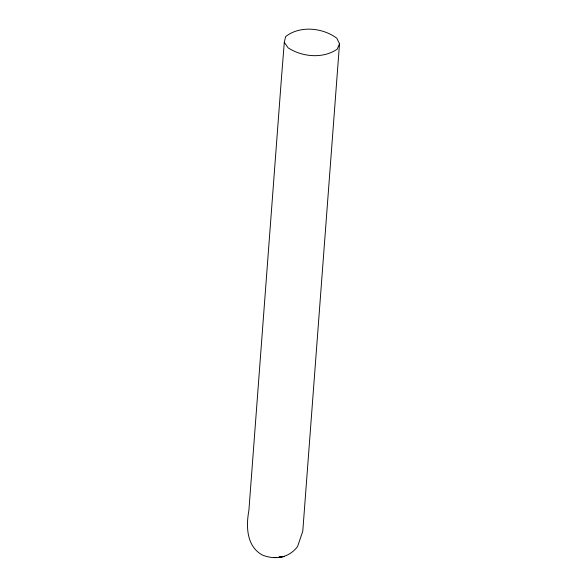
<?xml version="1.0" encoding="UTF-8"?>
<svg xmlns="http://www.w3.org/2000/svg" width="587" height="587" viewBox="0 0 587 587"><rect width="100%" height="100%" fill="white"/><g stroke="black" fill="none" stroke-linecap="round" stroke-linejoin="round"><path stroke-width="0.88" d="M339.506 43.842L302.973 528.689L302.723 531.389L297.594 546.475C289.075 557.988 274.936 560.181 262.308 555.001C246.437 546.255 245.946 526.238 248.881 510.521L281.349 79.37L284.291 42.345L285.598 36.643C299.774 25.285 322.85 27.67 336.85 38.265L339.506 43.842L337.165 49.198C322.828 58.979 302.371 56.99 288.158 47.892L284.291 42.345M279.17 557.1L284.431 556.535L279.096 557.048M275.538 557.393L273.755 557.562L276.543 557.379"/></g></svg>
